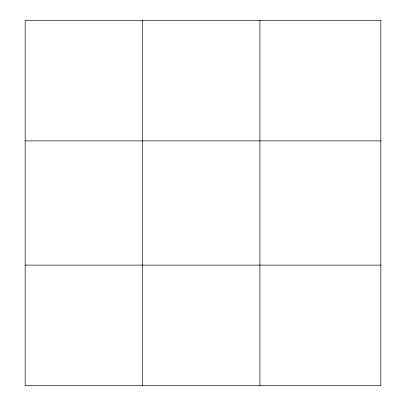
<?xml version="1.0" encoding="UTF-8"?>
<svg xmlns="http://www.w3.org/2000/svg" width="406" height="406" viewBox="0 0 406 406"><rect width="100%" height="100%" fill="white"/><g stroke="black" fill="none" stroke-linecap="round" stroke-linejoin="round"><path stroke-width="0.61" d="M142.536 20.3L142.536 385.7M259.911 20.3L259.911 385.7M25.157 140.882L380.843 140.882M25.157 265.118L380.843 265.118M380.843 20.3L380.843 385.7L25.157 385.7L25.157 20.3L380.843 20.3"/></g></svg>
